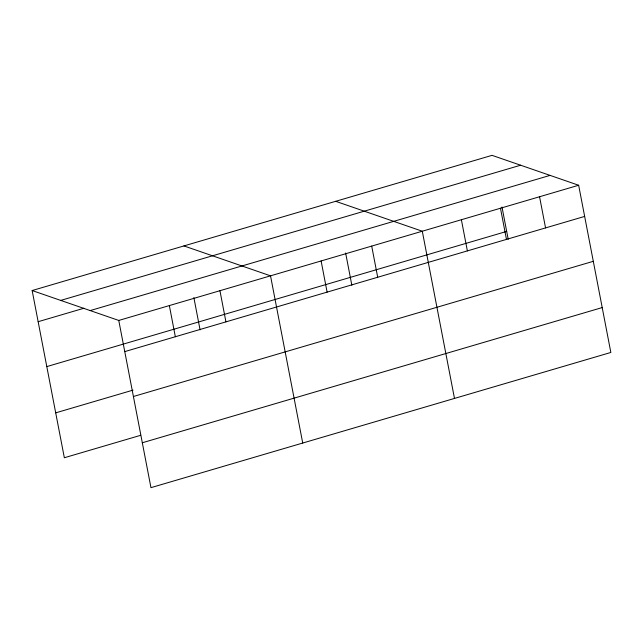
<?xml version="1.0" encoding="UTF-8"?>
<svg xmlns="http://www.w3.org/2000/svg" width="643" height="643" viewBox="0 0 643 643"><rect width="100%" height="100%" fill="white"/><g stroke="black" fill="none" stroke-linecap="round" stroke-linejoin="round"><path stroke-width="0.96" d="M32.15 290.54L492.04 155.349L578.652 185.256L610.85 352.46L150.96 487.651L118.762 320.447L32.15 290.54L64.348 457.744L140.704 435.295M60.731 300.41L520.621 165.219M38.154 321.701L83.968 308.238M90.181 310.577L550.07 175.386M118.762 320.447L578.652 185.256M46.794 366.598L506.692 231.408M124.758 351.608L584.656 216.418M55.7 412.854L133.021 390.124M133.406 396.506L593.296 261.315M142.312 442.762L602.202 307.571M335.678 201.315L422.29 231.223L454.488 398.427M183.914 245.923L270.526 275.831L302.724 443.035M539.557 196.75L545.561 227.911M501.99 207.006L508.203 239.276M500.471 208.236L506.467 239.405M461.377 219.729L467.381 250.891M371.702 246.092L377.698 277.254M345.629 252.972L351.842 285.243M321.114 260.962L327.11 292.123M219.938 290.7L225.934 321.87M193.864 297.588L200.077 329.859M169.35 305.578L175.346 336.739"/></g></svg>
